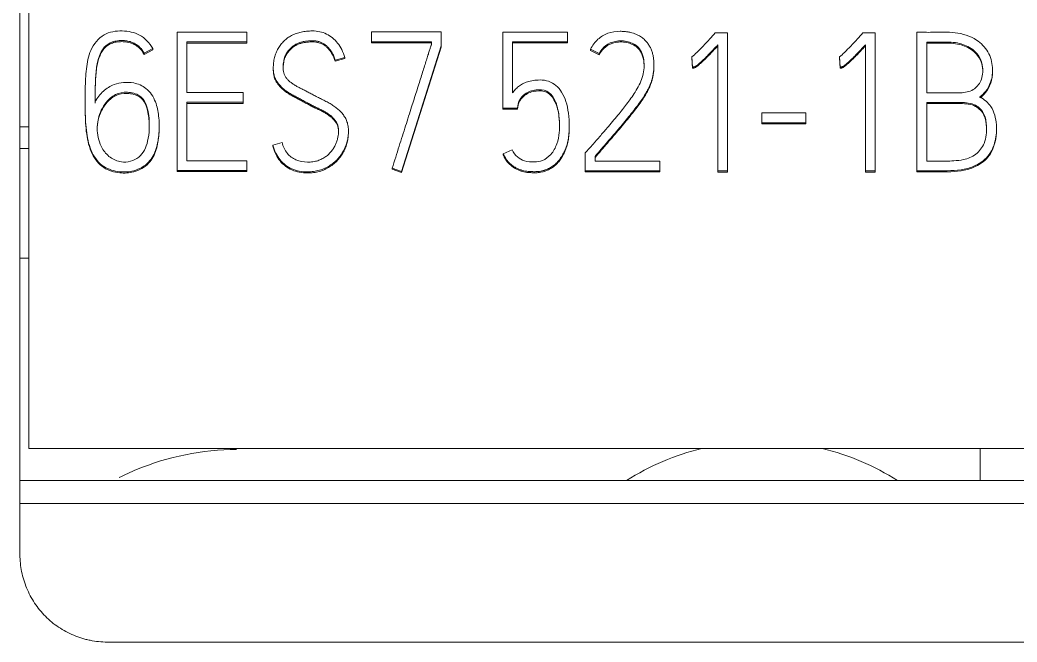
# Model space of a CAD drawing. Header units: millimetres. Extents: x 4137 to 6698, y 1400 to 3585.
# Drawn here: x 5429.55 to 5440.97, y 3360.38 to 3367.5 of the extents above; entities that cross this region are included whole.
import ezdxf

# ---------------------------------------------------------------- set-up
doc = ezdxf.new("R2010")
doc.units = ezdxf.units.MM
doc.layers.add('000-PI-Oprema', color=30, linetype='Continuous', lineweight=5)

msp = doc.modelspace()

# ---------------------------------------------------------------- linework, layer by layer
at = {"layer": '000-PI-Oprema', "color": 0, "linetype": 'ByBlock', "lineweight": 0}
for p, q in [((5429.648, 3362.595), (5429.648, 3372.778)), ((5431.349, 3367.361), (5431.349, 3365.778)), ((5432.145, 3367.361), (5431.349, 3367.361)), ((5432.145, 3367.249), (5432.145, 3367.361)), ((5433.574, 3367.363), (5433.574, 3367.251)), ((5434.373, 3367.363), (5433.574, 3367.363)), ((5434.373, 3367.203), (5434.373, 3367.363)), ((5435.079, 3367.361), (5435.818, 3367.361)), ((5435.079, 3366.489), (5435.079, 3367.361)), ((5435.818, 3367.361), (5435.818, 3367.251)), ((5437.513, 3367.352), (5437.653, 3367.352)), ((5437.653, 3367.352), (5437.653, 3365.772)), ((5439.204, 3367.352), (5439.344, 3367.352)), ((5439.344, 3367.352), (5439.344, 3365.772)), ((5439.821, 3365.774), (5439.821, 3367.359)), ((5431.46, 3366.668), (5431.46, 3367.249)), ((5431.46, 3367.249), (5432.145, 3367.249)), ((5431.46, 3367.236), (5432.145, 3367.236)), ((5432.145, 3367.249), (5432.145, 3367.236)), ((5433.574, 3367.251), (5433.574, 3367.238)), ((5433.574, 3367.251), (5434.262, 3367.251)), ((5433.574, 3367.238), (5434.262, 3367.238)), ((5434.262, 3367.251), (5434.262, 3367.22)), ((5435.19, 3367.251), (5435.19, 3366.666)), ((5435.818, 3367.251), (5435.19, 3367.251)), ((5435.818, 3367.238), (5435.19, 3367.238)), ((5435.818, 3367.251), (5435.818, 3367.238)), ((5439.935, 3367.247), (5439.935, 3366.666)), ((5431.071, 3367.172), (5430.969, 3367.119)), ((5431.071, 3367.159), (5430.969, 3367.106)), ((5431.071, 3367.172), (5431.071, 3367.159)), ((5433.918, 3365.767), (5434.373, 3367.203)), ((5433.918, 3365.755), (5434.373, 3367.19)), ((5434.373, 3367.203), (5434.373, 3367.19)), ((5436.084, 3367.165), (5436.084, 3367.152)), ((5436.184, 3367.115), (5436.084, 3367.165)), ((5436.184, 3367.102), (5436.084, 3367.152)), ((5437.542, 3365.772), (5437.542, 3367.216)), ((5439.233, 3365.772), (5439.233, 3367.216)), ((5430.969, 3367.119), (5430.969, 3367.106)), ((5433.268, 3367.071), (5433.159, 3367.04)), ((5433.268, 3367.058), (5433.159, 3367.027)), ((5433.159, 3367.04), (5433.159, 3367.027)), ((5433.268, 3367.071), (5433.268, 3367.058)), ((5436.184, 3367.115), (5436.184, 3367.102)), ((5437.245, 3367.078), (5437.245, 3367.065)), ((5437.252, 3366.96), (5437.245, 3367.078)), ((5437.252, 3366.948), (5437.245, 3367.065)), ((5438.936, 3367.078), (5438.936, 3367.065)), ((5438.943, 3366.96), (5438.936, 3367.078)), ((5438.943, 3366.948), (5438.936, 3367.065)), ((5432.449, 3366.95), (5432.449, 3366.938)), ((5436.81, 3366.973), (5436.81, 3366.986)), ((5437.252, 3366.96), (5437.252, 3366.948)), ((5438.943, 3366.96), (5438.943, 3366.948)), ((5440.689, 3366.911), (5440.689, 3366.931)), ((5432.103, 3366.668), (5431.46, 3366.668)), ((5432.103, 3366.558), (5432.103, 3366.668)), ((5430.294, 3366.576), (5430.294, 3366.563)), ((5431.46, 3365.889), (5431.46, 3366.558)), ((5431.46, 3366.558), (5432.103, 3366.558)), ((5432.103, 3366.558), (5432.103, 3366.545)), ((5439.935, 3366.555), (5439.935, 3365.884)), ((5431.46, 3366.545), (5432.103, 3366.545)), ((5435.079, 3366.489), (5435.079, 3366.477)), ((5435.248, 3366.489), (5435.079, 3366.489)), ((5435.248, 3366.477), (5435.079, 3366.477)), ((5435.248, 3366.489), (5435.248, 3366.477)), ((5438.044, 3366.437), (5438.044, 3366.324)), ((5438.55, 3366.437), (5438.044, 3366.437)), ((5438.55, 3366.324), (5438.55, 3366.437)), ((5438.044, 3366.324), (5438.044, 3366.312)), ((5438.044, 3366.324), (5438.55, 3366.324)), ((5438.55, 3366.324), (5438.55, 3366.312)), ((5429.548, 3366.278), (5429.648, 3366.278)), ((5431.143, 3366.274), (5431.143, 3366.286)), ((5433.31, 3366.212), (5433.31, 3366.225)), ((5435.84, 3366.271), (5435.84, 3366.284)), ((5438.044, 3366.312), (5438.55, 3366.312)), ((5440.734, 3366.239), (5440.734, 3366.251)), ((5432.443, 3366.067), (5432.551, 3366.098)), ((5429.648, 3366.028), (5429.548, 3366.028)), ((5432.443, 3366.067), (5432.443, 3366.054)), ((5435.083, 3365.968), (5435.186, 3366.014)), ((5432.145, 3365.889), (5431.46, 3365.889)), ((5432.145, 3365.778), (5432.145, 3365.889)), ((5435.083, 3365.968), (5435.083, 3365.955)), ((5436.024, 3365.774), (5436.024, 3365.977)), ((5436.135, 3365.937), (5436.135, 3365.884)), ((5436.135, 3365.884), (5436.877, 3365.884)), ((5436.877, 3365.884), (5436.877, 3365.774)), ((5431.349, 3365.778), (5431.349, 3365.766)), ((5431.349, 3365.778), (5432.145, 3365.778)), ((5431.349, 3365.766), (5432.145, 3365.766)), ((5432.145, 3365.778), (5432.145, 3365.766)), ((5433.812, 3365.803), (5433.918, 3365.767)), ((5433.812, 3365.803), (5433.812, 3365.79)), ((5433.812, 3365.79), (5433.918, 3365.755)), ((5433.918, 3365.767), (5433.918, 3365.755)), ((5436.024, 3365.774), (5436.024, 3365.761)), ((5436.877, 3365.774), (5436.024, 3365.774)), ((5436.877, 3365.761), (5436.024, 3365.761)), ((5436.877, 3365.774), (5436.877, 3365.761)), ((5437.542, 3365.772), (5437.542, 3365.759)), ((5437.653, 3365.772), (5437.542, 3365.772)), ((5437.653, 3365.759), (5437.542, 3365.759)), ((5437.653, 3365.772), (5437.653, 3365.759)), ((5439.233, 3365.772), (5439.233, 3365.759)), ((5439.344, 3365.772), (5439.233, 3365.772)), ((5439.344, 3365.759), (5439.233, 3365.759)), ((5439.344, 3365.772), (5439.344, 3365.759)), ((5439.821, 3365.774), (5439.821, 3365.761)), ((5429.648, 3364.773), (5429.548, 3364.773)), ((5454.448, 3362.595), (5429.648, 3362.595)), ((5440.548, 3362.595), (5440.548, 3362.227)), ((5454.548, 3362.227), (5429.548, 3362.227)), ((5429.548, 3361.964), (5429.548, 3361.378)), ((5454.548, 3361.964), (5429.548, 3361.964)), ((5430.548, 3360.378), (5453.548, 3360.378))]:
    msp.add_line(p, q, dxfattribs=at)
for start, end in [(103.753, 122.3801), (57.6199, 76.247)]:
    msp.add_arc((5438.048, 3359.778), 2.9, start, end, dxfattribs=at)
for points, knots in [([(5429.548, 3372.778), (5429.548, 3371.693), (5429.548, 3368.09), (5429.548, 3364.485), (5429.548, 3361.964)], [0, 0, 0, 0, 0.301146, 1, 1, 1, 1]), ([(5430.408, 3366.562), (5430.433, 3366.61), (5430.494, 3366.687), (5430.613, 3366.764), (5430.736, 3366.786), (5430.864, 3366.785), (5431.012, 3366.722), (5431.108, 3366.572), (5431.143, 3366.39), (5431.145, 3366.21), (5431.118, 3366.026), (5431.032, 3365.855), (5430.865, 3365.764), (5430.68, 3365.754), (5430.491, 3365.807), (5430.355, 3365.984), (5430.304, 3366.213), (5430.294, 3366.46), (5430.294, 3366.705), (5430.304, 3366.937), (5430.343, 3367.161), (5430.492, 3367.35), (5430.717, 3367.388), (5430.934, 3367.342), (5431.03, 3367.241), (5431.071, 3367.172)], [0, 0, 0, 0, 0.03564, 0.067865, 0.092923, 0.119268, 0.154068, 0.197126, 0.234707, 0.279879, 0.320329, 0.360962, 0.405677, 0.442102, 0.485709, 0.532505, 0.586175, 0.644312, 0.701767, 0.753421, 0.803151, 0.856352, 0.904259, 0.950465, 1, 1, 1, 1]), ([(5432.551, 3366.098), (5432.56, 3366.053), (5432.6, 3365.971), (5432.708, 3365.885), (5432.818, 3365.87), (5432.902, 3365.875), (5432.958, 3365.887), (5433.007, 3365.908), (5433.05, 3365.934), (5433.087, 3365.964), (5433.118, 3365.998), (5433.143, 3366.034), (5433.164, 3366.072), (5433.179, 3366.112), (5433.189, 3366.152), (5433.196, 3366.189), (5433.198, 3366.228), (5433.195, 3366.267), (5433.186, 3366.306), (5433.168, 3366.339), (5433.145, 3366.368), (5433.119, 3366.395), (5433.087, 3366.42), (5433.052, 3366.443), (5433.014, 3366.464), (5432.973, 3366.484), (5432.929, 3366.505), (5432.885, 3366.527), (5432.839, 3366.551), (5432.793, 3366.577), (5432.746, 3366.602), (5432.699, 3366.626), (5432.654, 3366.65), (5432.612, 3366.676), (5432.574, 3366.704), (5432.539, 3366.735), (5432.509, 3366.769), (5432.483, 3366.806), (5432.463, 3366.848), (5432.452, 3366.896), (5432.448, 3366.951), (5432.452, 3367.009), (5432.462, 3367.068), (5432.48, 3367.123), (5432.504, 3367.174), (5432.535, 3367.219), (5432.571, 3367.26), (5432.612, 3367.295), (5432.66, 3367.323), (5432.713, 3367.346), (5432.77, 3367.363), (5432.833, 3367.372), (5432.904, 3367.376), (5432.982, 3367.369), (5433.061, 3367.342), (5433.13, 3367.297), (5433.189, 3367.236), (5433.237, 3367.159), (5433.259, 3367.101), (5433.268, 3367.071)], [0, 0, 0, 0, 0.042395, 0.079774, 0.121236, 0.140075, 0.157254, 0.173247, 0.188397, 0.202796, 0.216711, 0.230265, 0.243508, 0.256652, 0.269293, 0.280934, 0.291684, 0.304893, 0.316879, 0.328106, 0.339273, 0.350814, 0.362909, 0.375637, 0.388999, 0.403044, 0.417696, 0.432849, 0.448511, 0.464937, 0.481153, 0.497163, 0.51278, 0.527863, 0.542482, 0.556645, 0.570443, 0.584077, 0.597961, 0.612786, 0.629037, 0.64828, 0.666584, 0.684253, 0.701354, 0.717933, 0.734308, 0.750738, 0.767515, 0.784992, 0.803232, 0.822275, 0.842375, 0.868294, 0.892965, 0.917787, 0.943448, 0.970498, 1, 1, 1, 1]), ([(5436.084, 3367.165), (5436.104, 3367.208), (5436.16, 3367.283), (5436.282, 3367.358), (5436.39, 3367.372), (5436.465, 3367.369), (5436.505, 3367.365), (5436.541, 3367.357), (5436.574, 3367.348), (5436.604, 3367.337), (5436.631, 3367.324), (5436.656, 3367.31), (5436.678, 3367.295), (5436.697, 3367.279), (5436.713, 3367.262), (5436.728, 3367.246), (5436.746, 3367.223), (5436.765, 3367.193), (5436.783, 3367.154), (5436.795, 3367.114), (5436.804, 3367.072), (5436.809, 3367.029), (5436.81, 3366.988), (5436.809, 3366.949), (5436.806, 3366.912), (5436.8, 3366.875), (5436.793, 3366.839), (5436.784, 3366.805), (5436.77, 3366.767), (5436.75, 3366.72), (5436.721, 3366.666), (5436.684, 3366.607), (5436.64, 3366.545), (5436.591, 3366.479), (5436.536, 3366.41), (5436.477, 3366.337), (5436.413, 3366.262), (5436.347, 3366.184), (5436.277, 3366.103), (5436.207, 3366.021), (5436.159, 3365.965), (5436.135, 3365.937)], [0, 0, 0, 0, 0.061339, 0.118477, 0.180647, 0.199061, 0.216082, 0.231833, 0.246526, 0.260308, 0.273254, 0.285426, 0.29689, 0.307753, 0.31802, 0.327627, 0.336606, 0.355189, 0.37361, 0.392165, 0.410785, 0.42927, 0.447741, 0.464235, 0.480574, 0.496814, 0.51268, 0.527892, 0.542508, 0.566365, 0.593275, 0.623397, 0.656474, 0.692185, 0.730563, 0.771282, 0.814001, 0.858722, 0.904903, 0.951996, 1, 1, 1, 1]), ([(5437.245, 3367.078), (5437.264, 3367.094), (5437.309, 3367.133), (5437.376, 3367.203), (5437.446, 3367.278), (5437.492, 3367.329), (5437.513, 3367.352)], [0, 0, 0, 0, 0.194145, 0.465142, 0.75263, 1, 1, 1, 1]), ([(5438.936, 3367.078), (5438.955, 3367.094), (5439, 3367.133), (5439.066, 3367.203), (5439.137, 3367.278), (5439.183, 3367.329), (5439.204, 3367.352)], [0, 0, 0, 0, 0.194145, 0.465142, 0.75263, 1, 1, 1, 1]), ([(5439.821, 3367.359), (5439.881, 3367.359), (5440.026, 3367.356), (5440.259, 3367.37), (5440.494, 3367.298), (5440.649, 3367.143), (5440.699, 3366.962), (5440.681, 3366.8), (5440.618, 3366.686), (5440.567, 3366.638), (5440.543, 3366.619)], [0, 0, 0, 0, 0.121799, 0.300471, 0.478612, 0.608153, 0.736749, 0.853072, 0.938599, 1, 1, 1, 1]), ([(5430.969, 3367.119), (5430.962, 3367.134), (5430.944, 3367.163), (5430.909, 3367.2), (5430.868, 3367.228), (5430.821, 3367.249), (5430.77, 3367.262), (5430.712, 3367.266), (5430.652, 3367.261), (5430.593, 3367.246), (5430.545, 3367.219), (5430.507, 3367.181), (5430.476, 3367.134), (5430.452, 3367.078), (5430.435, 3367.013), (5430.422, 3366.939), (5430.415, 3366.856), (5430.411, 3366.766), (5430.408, 3366.667), (5430.408, 3366.598), (5430.408, 3366.562)], [0, 0, 0, 0, 0.043481, 0.085549, 0.127923, 0.170971, 0.214845, 0.260884, 0.317917, 0.367656, 0.41257, 0.456833, 0.503792, 0.555243, 0.612421, 0.675966, 0.746378, 0.823872, 0.908402, 1, 1, 1, 1]), ([(5430.969, 3367.106), (5430.962, 3367.121), (5430.944, 3367.15), (5430.909, 3367.187), (5430.868, 3367.216), (5430.821, 3367.236), (5430.77, 3367.249), (5430.712, 3367.253), (5430.652, 3367.249), (5430.593, 3367.234), (5430.545, 3367.206), (5430.507, 3367.168), (5430.476, 3367.121), (5430.452, 3367.065), (5430.435, 3367), (5430.422, 3366.926), (5430.415, 3366.844), (5430.411, 3366.753), (5430.408, 3366.654), (5430.408, 3366.585), (5430.408, 3366.549)], [0, 0, 0, 0, 0.043481, 0.085549, 0.127923, 0.170971, 0.214845, 0.260884, 0.317917, 0.367656, 0.41257, 0.456833, 0.503792, 0.555243, 0.612421, 0.675966, 0.746378, 0.823872, 0.908402, 1, 1, 1, 1]), ([(5433.159, 3367.04), (5433.157, 3367.047), (5433.152, 3367.062), (5433.143, 3367.085), (5433.132, 3367.11), (5433.118, 3367.135), (5433.101, 3367.159), (5433.082, 3367.182), (5433.06, 3367.204), (5433.034, 3367.223), (5433.005, 3367.24), (5432.973, 3367.253), (5432.936, 3367.261), (5432.902, 3367.263), (5432.869, 3367.261), (5432.837, 3367.258), (5432.801, 3367.254), (5432.764, 3367.246), (5432.726, 3367.231), (5432.69, 3367.212), (5432.656, 3367.187), (5432.626, 3367.154), (5432.598, 3367.115), (5432.577, 3367.068), (5432.565, 3367.01), (5432.561, 3366.957), (5432.564, 3366.912), (5432.573, 3366.878), (5432.588, 3366.849), (5432.609, 3366.822), (5432.633, 3366.798), (5432.662, 3366.776), (5432.694, 3366.755), (5432.729, 3366.734), (5432.767, 3366.715), (5432.808, 3366.694), (5432.85, 3366.673), (5432.895, 3366.649), (5432.942, 3366.624), (5432.991, 3366.599), (5433.041, 3366.574), (5433.089, 3366.55), (5433.133, 3366.522), (5433.175, 3366.493), (5433.213, 3366.46), (5433.246, 3366.423), (5433.274, 3366.382), (5433.296, 3366.335), (5433.308, 3366.282), (5433.312, 3366.226), (5433.308, 3366.168), (5433.297, 3366.111), (5433.279, 3366.055), (5433.255, 3366.002), (5433.224, 3365.952), (5433.187, 3365.906), (5433.144, 3365.865), (5433.094, 3365.83), (5433.039, 3365.8), (5432.978, 3365.777), (5432.911, 3365.764), (5432.834, 3365.759), (5432.749, 3365.766), (5432.662, 3365.792), (5432.587, 3365.836), (5432.524, 3365.898), (5432.475, 3365.976), (5432.452, 3366.035), (5432.443, 3366.067)], [0, 0, 0, 0, 0.006902, 0.014527, 0.0229, 0.03171, 0.040697, 0.049939, 0.059406, 0.069126, 0.079243, 0.089792, 0.100957, 0.11302, 0.121351, 0.131067, 0.142193, 0.154038, 0.166072, 0.178522, 0.191399, 0.204849, 0.219214, 0.234859, 0.25249, 0.272668, 0.283841, 0.294211, 0.304173, 0.314215, 0.324636, 0.335605, 0.347264, 0.35967, 0.372854, 0.386723, 0.401163, 0.416176, 0.433071, 0.449927, 0.466747, 0.483271, 0.499286, 0.514866, 0.530063, 0.545048, 0.560066, 0.575472, 0.591898, 0.609868, 0.627376, 0.645005, 0.66302, 0.681094, 0.698922, 0.71679, 0.734853, 0.753306, 0.772468, 0.792214, 0.812556, 0.833938, 0.86301, 0.889874, 0.915888, 0.942166, 0.969784, 1, 1, 1, 1]), ([(5433.159, 3367.027), (5433.157, 3367.034), (5433.152, 3367.049), (5433.143, 3367.072), (5433.132, 3367.097), (5433.118, 3367.122), (5433.101, 3367.146), (5433.082, 3367.17), (5433.06, 3367.191), (5433.034, 3367.21), (5433.005, 3367.227), (5432.973, 3367.24), (5432.936, 3367.248), (5432.902, 3367.25), (5432.869, 3367.249), (5432.837, 3367.245), (5432.801, 3367.241), (5432.764, 3367.233), (5432.726, 3367.219), (5432.69, 3367.199), (5432.656, 3367.174), (5432.626, 3367.141), (5432.598, 3367.103), (5432.577, 3367.055), (5432.566, 3367), (5432.563, 3366.962), (5432.562, 3366.942)], [0, 0, 0, 0, 0.025535, 0.053746, 0.084726, 0.117324, 0.150572, 0.184768, 0.219795, 0.255756, 0.293187, 0.332218, 0.373527, 0.418158, 0.448979, 0.484928, 0.526094, 0.569916, 0.614442, 0.660505, 0.708148, 0.757909, 0.811058, 0.868941, 0.934177, 1, 1, 1, 1]), ([(5436.024, 3365.977), (5436.054, 3366.011), (5436.109, 3366.074), (5436.192, 3366.169), (5436.287, 3366.28), (5436.392, 3366.402), (5436.5, 3366.538), (5436.6, 3366.677), (5436.686, 3366.836), (5436.709, 3367.019), (5436.657, 3367.19), (5436.511, 3367.261), (5436.375, 3367.267), (5436.251, 3367.214), (5436.203, 3367.152), (5436.184, 3367.115)], [0, 0, 0, 0, 0.068794, 0.128406, 0.193582, 0.291346, 0.373604, 0.45943, 0.554437, 0.645803, 0.738171, 0.803969, 0.878932, 0.940491, 1, 1, 1, 1]), ([(5436.697, 3366.968), (5436.697, 3366.981), (5436.694, 3367.055), (5436.657, 3367.177), (5436.511, 3367.249), (5436.375, 3367.254), (5436.251, 3367.201), (5436.203, 3367.139), (5436.184, 3367.102)], [0, 0, 0, 0, 0.051721, 0.299015, 0.475174, 0.675868, 0.840679, 1, 1, 1, 1]), ([(5439.935, 3366.666), (5439.983, 3366.666), (5440.068, 3366.665), (5440.198, 3366.666), (5440.327, 3366.661), (5440.472, 3366.684), (5440.57, 3366.807), (5440.585, 3366.951), (5440.542, 3367.093), (5440.426, 3367.199), (5440.253, 3367.253), (5440.085, 3367.245), (5439.975, 3367.247), (5439.935, 3367.247)], [0, 0, 0, 0, 0.089881, 0.159215, 0.241238, 0.333496, 0.41712, 0.515535, 0.593949, 0.688978, 0.794399, 0.924872, 1, 1, 1, 1]), ([(5440.577, 3366.909), (5440.577, 3366.922), (5440.573, 3366.977), (5440.542, 3367.081), (5440.426, 3367.186), (5440.253, 3367.241), (5440.085, 3367.232), (5439.975, 3367.234), (5439.935, 3367.234)], [0, 0, 0, 0, 0.046506, 0.200835, 0.387866, 0.595348, 0.852137, 1, 1, 1, 1]), ([(5434.262, 3367.22), (5434.261, 3367.217), (5434.257, 3367.207), (5434.25, 3367.185), (5434.239, 3367.151), (5434.225, 3367.106), (5434.207, 3367.051), (5434.187, 3366.989), (5434.165, 3366.919), (5434.141, 3366.843), (5434.116, 3366.762), (5434.089, 3366.678), (5434.062, 3366.592), (5434.02, 3366.462), (5433.964, 3366.283), (5433.89, 3366.049), (5433.838, 3365.887), (5433.812, 3365.803)], [0, 0, 0, 0, 0.006664, 0.022274, 0.046836, 0.07897, 0.117297, 0.161819, 0.211415, 0.264968, 0.322476, 0.382404, 0.443215, 0.50491, 0.65714, 0.82217, 1, 1, 1, 1]), ([(5437.542, 3367.216), (5437.524, 3367.197), (5437.491, 3367.161), (5437.445, 3367.113), (5437.406, 3367.074), (5437.373, 3367.042), (5437.345, 3367.016), (5437.322, 3366.996), (5437.303, 3366.981), (5437.288, 3366.971), (5437.276, 3366.965), (5437.266, 3366.962), (5437.259, 3366.961), (5437.254, 3366.96), (5437.252, 3366.96)], [0, 0, 0, 0, 0.200504, 0.370797, 0.510902, 0.6264, 0.722885, 0.800448, 0.861213, 0.907383, 0.939504, 0.963232, 0.983337, 1, 1, 1, 1]), ([(5437.542, 3367.203), (5437.524, 3367.184), (5437.491, 3367.149), (5437.445, 3367.101), (5437.406, 3367.061), (5437.373, 3367.029), (5437.345, 3367.003), (5437.322, 3366.983), (5437.303, 3366.968), (5437.288, 3366.958), (5437.276, 3366.952), (5437.266, 3366.95), (5437.259, 3366.948), (5437.254, 3366.948), (5437.252, 3366.948)], [0, 0, 0, 0, 0.200504, 0.370797, 0.510902, 0.6264, 0.722885, 0.800448, 0.861213, 0.907383, 0.939504, 0.963232, 0.983337, 1, 1, 1, 1]), ([(5439.233, 3367.216), (5439.215, 3367.197), (5439.182, 3367.161), (5439.136, 3367.113), (5439.097, 3367.074), (5439.064, 3367.042), (5439.036, 3367.016), (5439.013, 3366.996), (5438.994, 3366.981), (5438.979, 3366.971), (5438.967, 3366.965), (5438.957, 3366.962), (5438.95, 3366.961), (5438.945, 3366.96), (5438.943, 3366.96)], [0, 0, 0, 0, 0.200504, 0.370797, 0.510902, 0.6264, 0.722885, 0.800448, 0.861213, 0.907383, 0.939504, 0.963232, 0.983337, 1, 1, 1, 1]), ([(5439.233, 3367.203), (5439.215, 3367.184), (5439.182, 3367.149), (5439.136, 3367.101), (5439.097, 3367.061), (5439.064, 3367.029), (5439.036, 3367.003), (5439.013, 3366.983), (5438.994, 3366.968), (5438.979, 3366.958), (5438.967, 3366.952), (5438.957, 3366.95), (5438.95, 3366.948), (5438.945, 3366.948), (5438.943, 3366.948)], [0, 0, 0, 0, 0.200504, 0.370797, 0.510902, 0.6264, 0.722885, 0.800448, 0.861213, 0.907383, 0.939504, 0.963232, 0.983337, 1, 1, 1, 1]), ([(5433.197, 3366.214), (5433.197, 3366.228), (5433.195, 3366.255), (5433.186, 3366.293), (5433.168, 3366.327), (5433.145, 3366.356), (5433.119, 3366.383), (5433.087, 3366.407), (5433.052, 3366.43), (5433.014, 3366.452), (5432.973, 3366.472), (5432.929, 3366.492), (5432.885, 3366.514), (5432.839, 3366.539), (5432.793, 3366.564), (5432.746, 3366.589), (5432.699, 3366.613), (5432.654, 3366.637), (5432.612, 3366.663), (5432.574, 3366.692), (5432.539, 3366.722), (5432.509, 3366.756), (5432.483, 3366.793), (5432.463, 3366.835), (5432.452, 3366.883), (5432.449, 3366.92), (5432.449, 3366.941), (5432.449, 3366.944)], [0, 0, 0, 0, 0.037363, 0.072654, 0.105707, 0.138586, 0.172568, 0.20818, 0.245654, 0.284995, 0.326348, 0.369486, 0.414101, 0.460216, 0.508578, 0.556324, 0.603462, 0.649443, 0.693851, 0.736893, 0.778592, 0.819218, 0.85936, 0.900239, 0.943889, 0.991738, 1, 1, 1, 1]), ([(5436.81, 3366.975), (5436.81, 3366.974), (5436.81, 3366.962), (5436.809, 3366.936), (5436.806, 3366.899), (5436.8, 3366.862), (5436.793, 3366.827), (5436.784, 3366.793), (5436.77, 3366.754), (5436.75, 3366.708), (5436.721, 3366.653), (5436.684, 3366.594), (5436.64, 3366.532), (5436.591, 3366.466), (5436.536, 3366.397), (5436.477, 3366.325), (5436.413, 3366.249), (5436.347, 3366.171), (5436.277, 3366.091), (5436.207, 3366.008), (5436.159, 3365.952), (5436.135, 3365.924)], [0, 0, 0, 0, 0.000351, 0.030208, 0.059783, 0.089178, 0.117897, 0.145433, 0.17189, 0.215074, 0.263783, 0.318309, 0.378181, 0.442821, 0.512289, 0.585996, 0.663321, 0.744272, 0.827864, 0.913107, 1, 1, 1, 1]), ([(5440.689, 3366.913), (5440.69, 3366.866), (5440.676, 3366.779), (5440.618, 3366.673), (5440.567, 3366.625), (5440.543, 3366.607)], [0, 0, 0, 0, 0.39415, 0.746816, 1, 1, 1, 1]), ([(5435.19, 3366.666), (5435.195, 3366.672), (5435.204, 3366.685), (5435.221, 3366.703), (5435.239, 3366.721), (5435.259, 3366.738), (5435.281, 3366.754), (5435.306, 3366.768), (5435.332, 3366.782), (5435.362, 3366.792), (5435.394, 3366.802), (5435.428, 3366.808), (5435.466, 3366.812), (5435.525, 3366.814), (5435.604, 3366.804), (5435.692, 3366.754), (5435.76, 3366.671), (5435.807, 3366.562), (5435.835, 3366.427), (5435.842, 3366.303), (5435.838, 3366.201), (5435.828, 3366.129), (5435.812, 3366.063), (5435.789, 3366.003), (5435.762, 3365.949), (5435.73, 3365.9), (5435.692, 3365.859), (5435.65, 3365.824), (5435.603, 3365.797), (5435.553, 3365.777), (5435.499, 3365.765), (5435.455, 3365.763), (5435.422, 3365.763), (5435.397, 3365.765), (5435.369, 3365.766), (5435.337, 3365.77), (5435.304, 3365.777), (5435.27, 3365.788), (5435.236, 3365.803), (5435.201, 3365.823), (5435.168, 3365.849), (5435.135, 3365.881), (5435.107, 3365.921), (5435.091, 3365.952), (5435.083, 3365.968)], [0, 0, 0, 0, 0.010575, 0.021534, 0.032937, 0.044729, 0.056875, 0.069452, 0.0826, 0.096505, 0.111279, 0.126985, 0.143702, 0.161538, 0.205913, 0.248141, 0.293825, 0.346182, 0.40699, 0.478261, 0.512629, 0.544859, 0.575282, 0.604004, 0.631084, 0.6569, 0.681684, 0.705765, 0.729734, 0.753772, 0.778045, 0.803118, 0.812005, 0.822876, 0.835737, 0.849942, 0.864952, 0.880894, 0.897668, 0.915306, 0.934053, 0.954105, 0.975931, 1, 1, 1, 1]), ([(5430.778, 3366.672), (5430.729, 3366.674), (5430.637, 3366.657), (5430.511, 3366.544), (5430.441, 3366.394), (5430.426, 3366.209), (5430.466, 3366.047), (5430.574, 3365.919), (5430.729, 3365.853), (5430.93, 3365.905), (5431.015, 3366.088), (5431.033, 3366.271), (5431.027, 3366.453), (5430.956, 3366.639), (5430.827, 3366.67), (5430.778, 3366.672)], [0, 0, 0, 0, 0.0625, 0.125, 0.21875, 0.28125, 0.375, 0.4375, 0.5, 0.59375, 0.6875, 0.75, 0.84375, 0.9375, 1, 1, 1, 1]), ([(5435.186, 3366.014), (5435.201, 3365.981), (5435.239, 3365.93), (5435.333, 3365.879), (5435.434, 3365.871), (5435.543, 3365.886), (5435.641, 3365.96), (5435.703, 3366.077), (5435.733, 3366.222), (5435.727, 3366.386), (5435.7, 3366.553), (5435.604, 3366.7), (5435.453, 3366.706), (5435.34, 3366.67), (5435.264, 3366.585), (5435.249, 3366.526), (5435.248, 3366.489)], [0, 0, 0, 0, 0.059022, 0.110017, 0.175174, 0.228533, 0.294979, 0.374406, 0.452147, 0.547151, 0.653629, 0.744768, 0.81483, 0.893356, 0.941956, 1, 1, 1, 1]), ([(5435.729, 3366.268), (5435.729, 3366.301), (5435.724, 3366.396), (5435.7, 3366.54), (5435.604, 3366.687), (5435.453, 3366.693), (5435.34, 3366.657), (5435.264, 3366.573), (5435.249, 3366.513), (5435.248, 3366.477)], [0, 0, 0, 0, 0.110862, 0.319923, 0.498869, 0.636431, 0.790612, 0.886035, 1, 1, 1, 1]), ([(5431.143, 3366.276), (5431.143, 3366.247), (5431.139, 3366.159), (5431.118, 3366.013), (5431.032, 3365.843), (5430.865, 3365.751), (5430.68, 3365.741), (5430.491, 3365.794), (5430.355, 3365.971), (5430.304, 3366.2), (5430.295, 3366.402), (5430.294, 3366.525), (5430.294, 3366.563)], [0, 0, 0, 0, 0.047379, 0.146039, 0.245143, 0.354204, 0.443047, 0.549405, 0.663541, 0.794443, 0.936242, 1, 1, 1, 1]), ([(5430.778, 3366.659), (5430.729, 3366.661), (5430.637, 3366.644), (5430.511, 3366.532), (5430.445, 3366.39), (5430.433, 3366.284), (5430.433, 3366.248)], [0, 0, 0, 0, 0.232842, 0.465685, 0.814948, 1, 1, 1, 1]), ([(5431.029, 3366.286), (5431.029, 3366.338), (5431.02, 3366.458), (5430.956, 3366.626), (5430.827, 3366.658), (5430.778, 3366.659)], [0, 0, 0, 0, 0.310868, 0.724347, 1, 1, 1, 1]), ([(5440.543, 3366.619), (5440.596, 3366.589), (5440.694, 3366.508), (5440.742, 3366.31), (5440.729, 3366.113), (5440.649, 3365.926), (5440.489, 3365.822), (5440.324, 3365.779), (5440.164, 3365.773), (5439.996, 3365.774), (5439.879, 3365.774), (5439.821, 3365.774)], [0, 0, 0, 0, 0.103943, 0.238103, 0.352261, 0.47238, 0.599265, 0.688206, 0.785795, 0.892897, 1, 1, 1, 1]), ([(5439.935, 3365.884), (5439.974, 3365.884), (5440.078, 3365.885), (5440.218, 3365.883), (5440.371, 3365.898), (5440.505, 3365.953), (5440.614, 3366.095), (5440.626, 3366.265), (5440.605, 3366.426), (5440.491, 3366.547), (5440.314, 3366.558), (5440.129, 3366.555), (5439.999, 3366.555), (5439.935, 3366.555)], [0, 0, 0, 0, 0.066156, 0.175169, 0.23737, 0.32413, 0.412445, 0.52466, 0.605148, 0.683631, 0.78156, 0.89078, 1, 1, 1, 1]), ([(5440.62, 3366.235), (5440.62, 3366.247), (5440.619, 3366.307), (5440.605, 3366.414), (5440.491, 3366.534), (5440.314, 3366.546), (5440.129, 3366.542), (5439.999, 3366.543), (5439.935, 3366.543)], [0, 0, 0, 0, 0.039686, 0.202294, 0.36085, 0.558693, 0.779347, 1, 1, 1, 1]), ([(5433.31, 3366.214), (5433.31, 3366.214), (5433.31, 3366.194), (5433.308, 3366.155), (5433.297, 3366.098), (5433.279, 3366.043), (5433.255, 3365.989), (5433.224, 3365.939), (5433.187, 3365.893), (5433.144, 3365.853), (5433.094, 3365.817), (5433.039, 3365.787), (5432.978, 3365.764), (5432.911, 3365.751), (5432.834, 3365.746), (5432.749, 3365.753), (5432.662, 3365.779), (5432.587, 3365.824), (5432.524, 3365.885), (5432.475, 3365.963), (5432.452, 3366.023), (5432.443, 3366.054)], [0, 0, 0, 0, 0.001261, 0.046083, 0.091213, 0.137331, 0.183601, 0.229241, 0.274983, 0.321224, 0.368462, 0.417518, 0.468068, 0.520144, 0.574882, 0.649305, 0.718077, 0.784672, 0.851944, 0.922648, 1, 1, 1, 1]), ([(5435.84, 3366.271), (5435.84, 3366.268), (5435.84, 3366.24), (5435.838, 3366.188), (5435.828, 3366.117), (5435.812, 3366.051), (5435.789, 3365.99), (5435.762, 3365.936), (5435.73, 3365.888), (5435.692, 3365.846), (5435.65, 3365.811), (5435.603, 3365.784), (5435.553, 3365.765), (5435.499, 3365.753), (5435.455, 3365.75), (5435.422, 3365.751), (5435.397, 3365.752), (5435.369, 3365.753), (5435.337, 3365.757), (5435.304, 3365.765), (5435.27, 3365.775), (5435.236, 3365.79), (5435.201, 3365.811), (5435.168, 3365.836), (5435.135, 3365.868), (5435.107, 3365.908), (5435.091, 3365.939), (5435.083, 3365.955)], [0, 0, 0, 0, 0.006507, 0.07195, 0.133322, 0.191255, 0.245946, 0.297513, 0.346671, 0.393864, 0.439719, 0.485361, 0.531134, 0.577354, 0.625098, 0.642021, 0.662722, 0.687212, 0.714261, 0.742843, 0.773199, 0.80514, 0.838725, 0.874425, 0.912607, 0.954167, 1, 1, 1, 1]), ([(5440.734, 3366.24), (5440.734, 3366.194), (5440.722, 3366.085), (5440.649, 3365.913), (5440.489, 3365.81), (5440.324, 3365.766), (5440.164, 3365.76), (5439.996, 3365.762), (5439.879, 3365.761), (5439.821, 3365.761)], [0, 0, 0, 0, 0.115677, 0.279669, 0.452899, 0.574324, 0.707557, 0.853779, 1, 1, 1, 1]), ([(5432.03, 3362.582), (5431.637, 3362.582), (5431.174, 3362.487), (5430.75, 3362.295), (5430.686, 3362.263)], [0, 0, 0, 0, 0.846072, 1, 1, 1, 1]), ([(5429.548, 3361.378), (5429.548, 3361.312), (5429.554, 3361.248), (5429.574, 3361.152), (5429.582, 3361.121), (5429.601, 3361.058), (5429.612, 3361.027), (5429.649, 3360.937), (5429.68, 3360.879), (5429.733, 3360.798), (5429.753, 3360.771), (5429.794, 3360.72), (5429.816, 3360.696), (5429.885, 3360.626), (5429.935, 3360.585), (5430.017, 3360.531), (5430.046, 3360.514), (5430.104, 3360.483), (5430.163, 3360.455), (5430.224, 3360.432), (5430.271, 3360.418), (5430.287, 3360.413), (5430.319, 3360.405), (5430.335, 3360.402), (5430.416, 3360.385), (5430.481, 3360.378), (5430.548, 3360.378)], [0, 0, 0, 0, 0.125, 0.125, 0.1875, 0.1875, 0.25, 0.25, 0.375, 0.375, 0.4375, 0.4375, 0.5, 0.5, 0.625, 0.625, 0.6875, 0.6875, 0.75, 0.8125, 0.8125, 0.84375, 0.84375, 0.875, 0.875, 1, 1, 1, 1])]:
    msp.add_open_spline(points, degree=3, knots=knots, dxfattribs=at)

doc.saveas('drawing.dxf')
